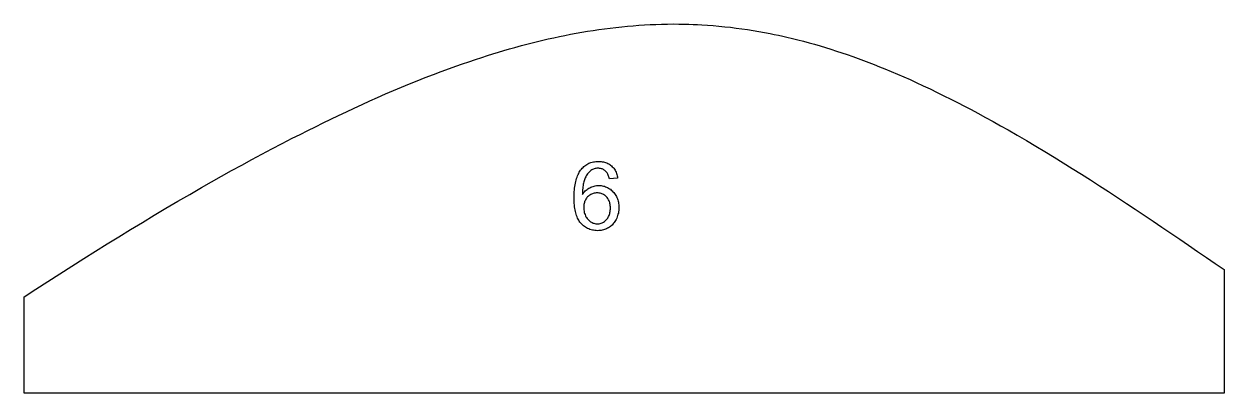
# Model space of a CAD drawing. Header units: millimetres. Extents: x -625 to 625, y -192 to 192.
import ezdxf

# ---------------------------------------------------------------- set-up
doc = ezdxf.new("R2010")
doc.units = ezdxf.units.MM
doc.layers.add('Default Layer', color=7, linetype='Continuous', lineweight=30)

msp = doc.modelspace()

# ---------------------------------------------------------------- linework, layer by layer
at = {"layer": 'Default Layer', "color": 18, "lineweight": 30, "true_color": 0x000000, "extrusion": (0, 0, -1)}
for points in [[(625, -191.9), (625, -91.9), (625, -91.9), (612.6, -83.8), (600.2, -75.8), (587.7, -67.8), (575.2, -59.9), (562.7, -52), (562.7, -52), (550.6, -44.4), (538.4, -36.8), (526.2, -29.3), (514, -21.8), (501.7, -14.4), (501.7, -14.4), (489.4, -7.1), (477.1, 0.2), (464.8, 7.5), (452.4, 14.7), (440, 21.8), (440, 21.8), (429.6, 27.7), (419.2, 33.6), (408.7, 39.4), (408.7, 39.4), (398.2, 45.1), (387.8, 50.8), (377.2, 56.5), (377.2, 56.5), (366.7, 62.1), (356.1, 67.6), (345.5, 73.1), (345.5, 73.1), (337.5, 77.1), (329.5, 81.1), (321.5, 85.1), (313.4, 89.1), (313.4, 89.1), (305.4, 93), (297.3, 96.9), (289.2, 100.7), (281.1, 104.4), (281.1, 104.4), (272.9, 108.2), (264.8, 111.9), (256.6, 115.5), (248.4, 119.1), (248.4, 119.1), (240.1, 122.6), (231.9, 126.1), (223.6, 129.5), (215.3, 132.8), (215.3, 132.8), (207, 136.1), (198.6, 139.3), (190.3, 142.5), (181.9, 145.6), (181.9, 145.6), (175.1, 148), (168.4, 150.4), (161.6, 152.7), (154.8, 155), (148, 157.2), (148, 157.2), (142.3, 159), (136.6, 160.8), (130.9, 162.6), (130.9, 162.6), (125.2, 164.3), (119.4, 165.9), (113.7, 167.6), (113.7, 167.6), (106.8, 169.4), (99.8, 171.3), (92.9, 173), (85.9, 174.7), (79, 176.3), (79, 176.3), (73.1, 177.6), (67.3, 178.9), (61.5, 180.1), (55.6, 181.2), (49.8, 182.3), (43.9, 183.4), (43.9, 183.4), (38, 184.4), (32.1, 185.3), (26.2, 186.2), (26.2, 186.2), (20.3, 187), (14.3, 187.7), (8.4, 188.4), (8.4, 188.4), (2.4, 189.1), (-3.5, 189.6), (-9.5, 190.1), (-15.4, 190.6), (-21.4, 191), (-27.3, 191.3), (-27.3, 191.3), (-33.3, 191.5), (-39.2, 191.7), (-45.2, 191.8), (-51.2, 191.9), (-57.2, 191.8), (-63.1, 191.7), (-63.1, 191.7), (-67.6, 191.6), (-72.1, 191.5), (-72.1, 191.5), (-76.6, 191.3), (-81.1, 191), (-81.1, 191), (-87, 190.7), (-93, 190.2), (-98.9, 189.7), (-98.9, 189.7), (-104.9, 189.1), (-110.8, 188.5), (-116.7, 187.7), (-122.6, 187), (-128.5, 186.1), (-134.4, 185.2), (-134.4, 185.2), (-140.3, 184.2), (-146.2, 183.1), (-152.1, 182), (-152.1, 182), (-156.5, 181.1), (-160.9, 180.2), (-160.9, 180.2), (-165.3, 179.2), (-169.6, 178.2), (-169.6, 178.2), (-175.4, 176.9), (-181.2, 175.4), (-187, 173.9), (-192.8, 172.4), (-198.5, 170.8), (-204.2, 169.1), (-204.2, 169.1), (-209.9, 167.4), (-215.6, 165.6), (-221.3, 163.8), (-226.9, 162), (-232.6, 160), (-238.2, 158.1), (-238.2, 158.1), (-243.8, 156), (-249.4, 154), (-255, 151.9), (-255, 151.9), (-260.6, 149.7), (-266.1, 147.5), (-271.7, 145.3), (-271.7, 145.3), (-278.3, 142.5), (-284.9, 139.7), (-291.5, 136.9), (-298, 134), (-304.5, 131), (-304.5, 131), (-311.8, 127.7), (-319, 124.3), (-326.1, 120.8), (-333.3, 117.3), (-340.4, 113.8), (-347.5, 110.2), (-354.6, 106.5), (-361.6, 102.8), (-368.6, 99.1), (-368.6, 99.1), (-376.5, 94.8), (-384.4, 90.5), (-392.2, 86.1), (-400, 81.7), (-400, 81.7), (-409.7, 76.2), (-419.3, 70.6), (-428.9, 64.9), (-438.5, 59.2), (-448, 53.4), (-457.5, 47.5), (-467, 41.6), (-476.4, 35.7), (-485.8, 29.7), (-495.2, 23.7), (-504.6, 17.6), (-513.9, 11.5), (-523.3, 5.3), (-532.6, -0.8), (-541.9, -7), (-551.1, -13.2), (-560.4, -19.5), (-569.6, -25.8), (-578.9, -32), (-588.1, -38.3), (-597.3, -44.6), (-606.6, -50.9), (-615.8, -57.3), (-625, -63.6), (-625, -63.6), (-625, -191.9), (-625, -191.9), (625, -191.9)], [(6.6, 31.4), (15.2, 30.7), (15.2, 30.7), (15.5, 31.8), (15.8, 32.9), (16.1, 33.8), (16.4, 34.7), (16.8, 35.6), (17.2, 36.3), (17.6, 37), (18, 37.6), (18.5, 38.2), (18.5, 38.2), (19.2, 38.8), (19.8, 39.4), (20.5, 39.9), (21.3, 40.4), (22, 40.8), (22.8, 41.1), (23.6, 41.4), (24.5, 41.6), (25.4, 41.7), (26.2, 41.8), (27.2, 41.9), (27.2, 41.9), (28.2, 41.8), (29.2, 41.7), (30.1, 41.5), (31.1, 41.3), (31.9, 41), (32.8, 40.6), (33.6, 40.1), (34.4, 39.6), (34.4, 39.6), (35.2, 38.9), (36, 38.3), (36.7, 37.5), (37.4, 36.7), (38.1, 35.9), (38.7, 35), (39.3, 34), (39.9, 33), (40.4, 32), (40.9, 30.8), (40.9, 30.8), (41.3, 29.9), (41.6, 28.8), (41.9, 27.7), (42.2, 26.5), (42.5, 25.2), (42.7, 23.9), (42.9, 22.5), (43, 21), (43.2, 19.5), (43.2, 17.9), (43.3, 16.3), (43.3, 14.5), (43.3, 14.5), (42.6, 15.6), (41.9, 16.5), (41.1, 17.4), (40.3, 18.3), (39.4, 19.1), (38.5, 19.8), (37.6, 20.5), (36.7, 21.1), (35.7, 21.6), (35.7, 21.6), (34.5, 22.1), (33.4, 22.6), (32.2, 23), (31.1, 23.3), (29.9, 23.6), (28.7, 23.8), (27.4, 23.9), (26.2, 23.9), (26.2, 23.9), (25, 23.9), (23.8, 23.8), (22.6, 23.6), (21.5, 23.4), (20.3, 23.1), (19.3, 22.7), (18.2, 22.3), (17.2, 21.8), (16.1, 21.3), (15.2, 20.6), (14.2, 20), (13.3, 19.2), (12.4, 18.4), (11.5, 17.5), (11.5, 17.5), (10.6, 16.6), (9.9, 15.6), (9.1, 14.6), (8.5, 13.6), (7.9, 12.5), (7.4, 11.4), (6.9, 10.2), (6.5, 9), (6.1, 7.8), (5.9, 6.5), (5.6, 5.2), (5.5, 3.9), (5.4, 2.5), (5.4, 1.1), (5.4, 1.1), (5.4, -0.4), (5.5, -1.9), (5.7, -3.3), (5.9, -4.7), (6.3, -6), (6.7, -7.4), (7.1, -8.7), (7.6, -10), (8.3, -11.3), (8.3, -11.3), (8.8, -12.4), (9.5, -13.5), (10.2, -14.5), (10.9, -15.4), (11.6, -16.3), (12.4, -17.2), (13.3, -18), (14.2, -18.7), (15.1, -19.4), (16.1, -20), (16.1, -20), (17.1, -20.6), (18.2, -21.1), (19.2, -21.6), (20.3, -22), (21.4, -22.3), (22.6, -22.6), (23.8, -22.8), (25, -22.9), (26.2, -23), (27.5, -23.1), (27.5, -23.1), (28.9, -23), (30.3, -22.9), (31.6, -22.7), (32.9, -22.5), (34.2, -22.2), (35.5, -21.8), (36.7, -21.3), (37.9, -20.8), (39, -20.2), (40.1, -19.5), (41.2, -18.8), (42.2, -18), (43.2, -17.1), (44.2, -16.1), (45.1, -15.1), (45.1, -15.1), (45.9, -14.2), (46.6, -13.2), (47.2, -12.2), (47.8, -11.1), (48.4, -9.9), (48.9, -8.6), (49.4, -7.3), (49.8, -6), (50.2, -4.6), (50.6, -3.1), (50.9, -1.5), (51.2, 0.1), (51.4, 1.8), (51.6, 3.5), (51.8, 5.4), (51.9, 7.2), (51.9, 9.2), (52, 11.2), (52, 11.2), (51.9, 13.3), (51.9, 15.3), (51.8, 17.3), (51.6, 19.3), (51.4, 21.2), (51.2, 23), (50.9, 24.7), (50.6, 26.4), (50.3, 28), (49.9, 29.6), (49.4, 31.1), (48.9, 32.5), (48.4, 33.9), (47.9, 35.2), (47.2, 36.5), (46.6, 37.7), (45.9, 38.8), (45.2, 39.9), (44.4, 40.9), (44.4, 40.9), (43.6, 41.9), (42.7, 42.8), (41.8, 43.7), (40.8, 44.4), (39.8, 45.2), (38.8, 45.8), (37.8, 46.4), (36.7, 47), (35.5, 47.4), (34.4, 47.9), (33.2, 48.2), (31.9, 48.5), (30.7, 48.7), (29.4, 48.9), (28, 49), (26.6, 49), (26.6, 49), (25.3, 49), (23.9, 48.9), (22.7, 48.7), (21.4, 48.5), (20.2, 48.2), (19.1, 47.8), (18, 47.4), (16.9, 46.9), (15.9, 46.4), (14.9, 45.7), (13.9, 45.1), (13, 44.3), (13, 44.3), (12.2, 43.5), (11.4, 42.7), (10.6, 41.8), (9.9, 40.8), (9.3, 39.8), (8.7, 38.8), (8.2, 37.7), (7.8, 36.5), (7.4, 35.3), (7.1, 34.1), (6.8, 32.8), (6.6, 31.4)]]:
    msp.add_lwpolyline(points, dxfattribs=at)
at = {"layer": 'Default Layer', "color": 18, "lineweight": 30, "true_color": 0x000000}
msp.add_lwpolyline([(-42, 1), (-42, -0.3), (-41.8, -1.5), (-41.6, -2.8), (-41.4, -4), (-41, -5.2), (-40.6, -6.4), (-40.1, -7.6), (-40.1, -7.6), (-39.6, -8.6), (-39.1, -9.5), (-38.5, -10.4), (-37.8, -11.2), (-37.1, -11.9), (-36.4, -12.6), (-35.6, -13.2), (-34.8, -13.8), (-34.8, -13.8), (-33.9, -14.3), (-33, -14.7), (-32.2, -15.1), (-31.3, -15.4), (-30.4, -15.6), (-29.5, -15.8), (-28.5, -15.9), (-27.6, -15.9), (-27.6, -15.9), (-26.6, -15.9), (-25.7, -15.8), (-24.7, -15.6), (-23.8, -15.3), (-22.9, -15), (-22.1, -14.6), (-21.2, -14.1), (-20.4, -13.6), (-19.7, -13), (-18.9, -12.3), (-18.2, -11.5), (-18.2, -11.5), (-17.5, -10.7), (-17, -9.9), (-16.4, -9.1), (-16, -8.2), (-15.6, -7.3), (-15.2, -6.3), (-14.9, -5.3), (-14.7, -4.2), (-14.5, -3.1), (-14.3, -1.9), (-14.2, -0.7), (-14.2, 0.5), (-14.2, 0.5), (-14.2, 1.7), (-14.3, 2.9), (-14.5, 4), (-14.7, 5.1), (-14.9, 6.1), (-15.2, 7.1), (-15.5, 8), (-16, 8.9), (-16.4, 9.7), (-16.9, 10.5), (-17.5, 11.3), (-18.1, 12), (-18.1, 12), (-18.8, 12.8), (-19.6, 13.4), (-20.4, 14), (-21.2, 14.5), (-22.1, 15), (-23, 15.4), (-23.9, 15.7), (-24.9, 15.9), (-25.9, 16.1), (-26.9, 16.2), (-27.9, 16.3), (-27.9, 16.3), (-29, 16.2), (-30, 16.1), (-31, 15.9), (-32, 15.7), (-32.9, 15.4), (-33.8, 15), (-34.7, 14.5), (-35.5, 14), (-36.4, 13.4), (-37.1, 12.8), (-37.9, 12), (-37.9, 12), (-38.6, 11.3), (-39.2, 10.6), (-39.7, 9.8), (-40.2, 8.9), (-40.6, 8.1), (-41, 7.2), (-41.3, 6.2), (-41.5, 5.3), (-41.7, 4.3), (-41.9, 3.2), (-42, 2.1), (-42, 1)], dxfattribs=at)

doc.saveas('drawing.dxf')
